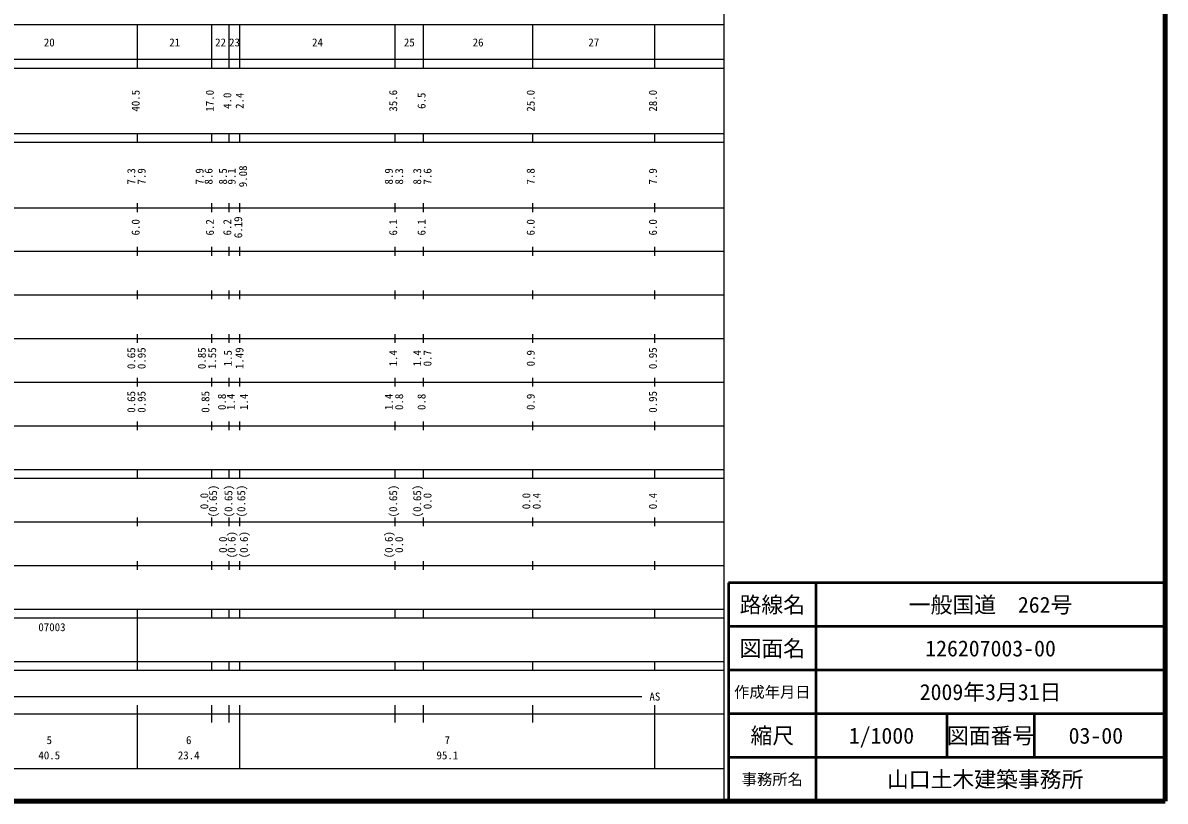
# Model space of a CAD drawing. Units: millimetres on the paper, enlarged 1000 times. Extents: x 40000 to 680000, y 20000 to 380000.
# Drawn here: x 418299 to 680000, y 20000 to 198357 of the extents above; entities that cross this region are included whole.
import ezdxf
from ezdxf.enums import TextEntityAlignment as Align

# ---------------------------------------------------------------- set-up
doc = ezdxf.new("R2010")
doc.units = ezdxf.units.MM
doc.header["$LTSCALE"] = 1000
for name, color, linetype, lineweight in [('M-TTL', 2, 'Continuous', 140), ('M-TTL-BAND', 7, 'Continuous', 25), ('M-TTL-FRAM', 2, 'Continuous', 50), ('M-TTL-LINE', 7, 'Continuous', 50)]:
    doc.layers.add(name, color=color, linetype=linetype, lineweight=lineweight)
doc.layers.add('M-TTL-TXT', color=7, linetype='Continuous')
doc.styles.add('ＭＳ ゴシック', font='')
doc.styles.get('ＭＳ ゴシック').set_extended_font_data('MS Gothic')

msp = doc.modelspace()

# ---------------------------------------------------------------- linework, layer by layer
at = {"layer": 'M-TTL'}
for p, q in [((680000, 20000), (680000, 380000)), ((40000, 20000), (680000, 20000))]:
    msp.add_line(p, q, dxfattribs=at)
at = {"layer": 'M-TTL-BAND'}
for p, q in [((579000, 20000), (579000, 370000)), ((68000, 198000), (579000, 198000)), ((444600, 188000), (444600, 198000)), ((461600, 188000), (461600, 198000)), ((465600, 188000), (465600, 198000)), ((468000, 188000), (468000, 198000)), ((503600, 188000), (503600, 198000)), ((510100, 188000), (510100, 198000)), ((535100, 188000), (535100, 198000)), ((563100, 188000), (563100, 198000)), ((40000, 190000), (579000, 190000)), ((40000, 188000), (579000, 188000)), ((40000, 173000), (579000, 173000)), ((444600, 171000), (444600, 173000)), ((461600, 171000), (461600, 173000)), ((465600, 171000), (465600, 173000)), ((468000, 171000), (468000, 173000)), ((503600, 171000), (503600, 173000)), ((510100, 171000), (510100, 173000)), ((535100, 171000), (535100, 173000)), ((563100, 171000), (563100, 173000)), ((40000, 171000), (579000, 171000)), ((40000, 156000), (579000, 156000)), ((444600, 155000), (444600, 157000)), ((461600, 155000), (461600, 157000)), ((465600, 155000), (465600, 157000)), ((468000, 155000), (468000, 157000)), ((503600, 155000), (503600, 157000)), ((510100, 155000), (510100, 157000)), ((535100, 155000), (535100, 157000)), ((563100, 155000), (563100, 157000)), ((444600, 145000), (444600, 147000)), ((461600, 145000), (461600, 147000)), ((465600, 145000), (465600, 147000)), ((468000, 145000), (468000, 147000)), ((503600, 145000), (503600, 147000)), ((510100, 145000), (510100, 147000)), ((535100, 145000), (535100, 147000)), ((563100, 145000), (563100, 147000)), ((46000, 146000), (579000, 146000)), ((444600, 135000), (444600, 137000)), ((461600, 135000), (461600, 137000)), ((465600, 135000), (465600, 137000)), ((468000, 135000), (468000, 137000)), ((503600, 135000), (503600, 137000)), ((510100, 135000), (510100, 137000)), ((535100, 135000), (535100, 137000)), ((563100, 135000), (563100, 137000)), ((52000, 136000), (579000, 136000)), ((46000, 126000), (579000, 126000)), ((444600, 125000), (444600, 127000)), ((461600, 125000), (461600, 127000)), ((465600, 125000), (465600, 127000)), ((468000, 125000), (468000, 127000)), ((503600, 125000), (503600, 127000)), ((510100, 125000), (510100, 127000)), ((535100, 125000), (535100, 127000)), ((563100, 125000), (563100, 127000)), ((52000, 116000), (579000, 116000)), ((444600, 115000), (444600, 117000)), ((461600, 115000), (461600, 117000)), ((465600, 115000), (465600, 117000)), ((468000, 115000), (468000, 117000)), ((503600, 115000), (503600, 117000)), ((510100, 115000), (510100, 117000)), ((535100, 115000), (535100, 117000)), ((563100, 115000), (563100, 117000)), ((46000, 106000), (579000, 106000)), ((444600, 105000), (444600, 107000)), ((461600, 105000), (461600, 107000)), ((465600, 105000), (465600, 107000)), ((468000, 105000), (468000, 107000)), ((503600, 105000), (503600, 107000)), ((510100, 105000), (510100, 107000)), ((535100, 105000), (535100, 107000)), ((563100, 105000), (563100, 107000)), ((40000, 96000), (579000, 96000)), ((444600, 94000), (444600, 96000)), ((461600, 94000), (461600, 96000)), ((465600, 94000), (465600, 96000)), ((468000, 94000), (468000, 96000)), ((503600, 94000), (503600, 96000)), ((510100, 94000), (510100, 96000)), ((535100, 94000), (535100, 96000)), ((563100, 94000), (563100, 96000)), ((40000, 94000), (579000, 94000)), ((49000, 84000), (579000, 84000)), ((444600, 83000), (444600, 85000)), ((461600, 83000), (461600, 85000)), ((465600, 83000), (465600, 85000)), ((468000, 83000), (468000, 85000)), ((503600, 83000), (503600, 85000)), ((510100, 83000), (510100, 85000)), ((535100, 83000), (535100, 85000)), ((563100, 83000), (563100, 85000)), ((40000, 74000), (579000, 74000)), ((444600, 73000), (444600, 75000)), ((461600, 73000), (461600, 75000)), ((465600, 73000), (465600, 75000)), ((468000, 73000), (468000, 75000)), ((503600, 73000), (503600, 75000)), ((510100, 73000), (510100, 75000)), ((535100, 73000), (535100, 75000)), ((563100, 73000), (563100, 75000)), ((40000, 64000), (579000, 64000)), ((444600, 62000), (444600, 64000)), ((461600, 62000), (461600, 64000)), ((465600, 62000), (465600, 64000)), ((468000, 62000), (468000, 64000)), ((503600, 62000), (503600, 64000)), ((510100, 62000), (510100, 64000)), ((535100, 62000), (535100, 64000)), ((563100, 62000), (563100, 64000)), ((40000, 62000), (579000, 62000)), ((444600, 52000), (444600, 62000)), ((40000, 52000), (579000, 52000)), ((40000, 50000), (579000, 50000)), ((444600, 50000), (444600, 52000)), ((461600, 50000), (461600, 52000)), ((465600, 50000), (465600, 52000)), ((468000, 50000), (468000, 52000)), ((503600, 50000), (503600, 52000)), ((510100, 50000), (510100, 52000)), ((535100, 50000), (535100, 52000)), ((563100, 50000), (563100, 52000)), ((71000, 44000), (560100, 44000)), ((444600, 27500), (444600, 42000)), ((461600, 38000), (461600, 42000)), ((465600, 38000), (465600, 42000)), ((468000, 27500), (468000, 42000)), ((503600, 38000), (503600, 42000)), ((510100, 38000), (510100, 42000)), ((535100, 38000), (535100, 42000)), ((563100, 27500), (563100, 42000)), ((40000, 40000), (579000, 40000)), ((68000, 27500), (579000, 27500))]:
    msp.add_line(p, q, dxfattribs=at)
at = {"layer": 'M-TTL-FRAM'}
for p, q in [((680000, 70000), (580000, 70000)), ((580000, 70000), (580000, 20000))]:
    msp.add_line(p, q, dxfattribs=at)
at = {"layer": 'M-TTL-LINE'}
for p, q in [((600000, 70000), (600000, 20000)), ((680000, 60000), (580000, 60000)), ((680000, 50000), (580000, 50000)), ((680000, 40000), (580000, 40000)), ((630000, 40000), (630000, 30000)), ((650000, 40000), (650000, 30000)), ((680000, 30000), (580000, 30000))]:
    msp.add_line(p, q, dxfattribs=at)

# ---------------------------------------------------------------- texts
at = {"layer": 'M-TTL-BAND', "style": 'ＭＳ ゴシック'}
for s, p in [('20', (424350, 192405)), ('21', (453100, 192405)), ('22', (463600, 192405)), ('23', (466800, 192405)), ('24', (485800, 192405)), ('25', (506850, 192405)), ('26', (522600, 192405)), ('27', (549100, 192405)), ('AS', (563100, 42500)), ('5', (424350, 32523)), ('6', (456300, 32523)), ('7', (515550, 32523)), ('40.5', (424350, 29033)), ('23.4', (456300, 29033)), ('95.1', (515550, 29033))]:
    msp.add_text(s, height=1833, dxfattribs=at).set_placement(p, align=Align.BOTTOM_CENTER)
for s, p in [('40.5', (445600, 180500)), ('17.0', (462600, 180500)), ('4.0', (466600, 180500)), ('2.4', (469427, 180500)), ('35.6', (504600, 180500)), ('6.5', (511100, 180500)), ('25.0', (536100, 180500)), ('28.0', (564100, 180500)), ('7.3', (444600, 163174)), ('7.9', (446970, 163174)), ('7.9', (460253, 163174)), ('8.6', (462308, 163174)), ('8.5', (465600, 163174)), ('9.1', (467592, 163174)), ('9.08', (470206, 163174)), ('8.9', (503600, 163174)), ('8.3', (505970, 163174)), ('8.3', (510100, 163174)), ('7.6', (512470, 163174)), ('7.8', (536100, 163174)), ('7.9', (564100, 163174)), ('6.0', (445600, 151500)), ('6.2', (462600, 151500)), ('6.2', (466600, 151500)), ('6.19', (469103, 151500)), ('6.1', (504600, 151500)), ('6.1', (511100, 151500)), ('6.0', (536100, 151500)), ('6.0', (564100, 151500)), ('0.65', (444600, 121500)), ('0.95', (446970, 121500)), ('0.85', (460759, 121500)), ('1.55', (463129, 121500)), ('1.5', (466718, 121500)), ('1.49', (469393, 121500)), ('1.4', (504600, 121500)), ('1.4', (510100, 121500)), ('0.7', (512470, 121500)), ('0.9', (536100, 121500)), ('0.95', (564100, 121500)), ('0.65', (444600, 111500)), ('0.95', (446970, 111500)), ('0.85', (461581, 111500)), ('0.8', (465356, 111500)), ('1.4', (467398, 111500)), ('1.4', (470407, 111500)), ('1.4', (503600, 111500)), ('0.8', (505970, 111500)), ('0.8', (511100, 111500)), ('0.9', (536100, 111500)), ('0.95', (564100, 111500)), ('(0.65)', (463327, 88764)), ('(0.65)', (466855, 88764)), ('(0.65)', (469803, 88764)), ('(0.65)', (504600, 88764)), ('(0.65)', (510100, 88764)), ('0.0', (461325, 88764)), ('0.0', (512470, 88764)), ('0.0', (535100, 88764)), ('0.4', (537470, 88764)), ('0.4', (564100, 88764)), ('(0.6)', (467576, 78764)), ('(0.6)', (470407, 78764)), ('(0.6)', (503600, 78764)), ('0.0', (465600, 78764)), ('0.0', (505970, 78764))]:
    msp.add_text(s, height=1833, rotation=90, dxfattribs=at).set_placement(p, align=Align.BOTTOM_CENTER)
msp.add_text('07003', height=1833, dxfattribs=at).set_placement((421850, 58405), align=Align.BOTTOM_LEFT)
at = {"layer": 'M-TTL-TXT', "style": 'ＭＳ ゴシック'}
for s, height, p in [('路線名', 3666, (590000, 65000)), ('路線名', 3666, (590000, 65000)), ('一般国道\u3000262号', 3666, (640000, 65000)), ('図面名', 3666, (590000, 55000)), ('図面名', 3666, (590000, 55000)), ('126207003-00', 3666, (640000, 55000)), ('2009年3月31日', 3666, (640000, 45000)), ('作成年月日', 2566, (590000, 45000)), ('作成年月日', 2566, (590000, 45000)), ('縮尺', 3666, (590000, 35000)), ('縮尺', 3666, (590000, 35000)), ('1/1000', 3666, (615000, 35000)), ('図面番号', 3666, (640000, 35000)), ('図面番号', 3666, (640000, 35000)), ('03-00', 3666, (664125, 35000)), ('事務所名', 2566, (590000, 25000)), ('事務所名', 2566, (590000, 25000)), ('山口土木建築事務所 ', 3666, (640000, 25000))]:
    msp.add_text(s, height=height, dxfattribs=at).set_placement(p, align=Align.MIDDLE_CENTER)

doc.saveas('drawing.dxf')
